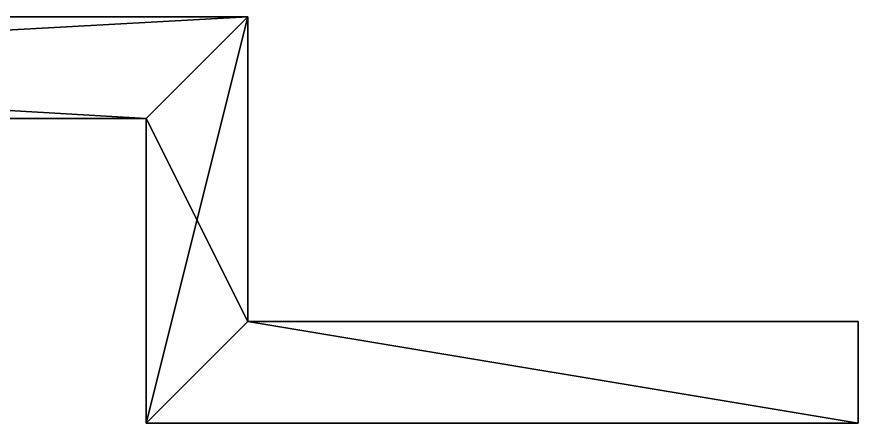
# Model space of a CAD drawing. Header units: inches. Extents: x 62 to 1153, y 3 to 780.
# Drawn here: x 125.78 to 158.86, y 14.7 to 30.7 of the extents above; entities that cross this region are included whole.
import ezdxf

# ---------------------------------------------------------------- set-up
doc = ezdxf.new("R2010")
doc.units = ezdxf.units.IN
doc.header["$MEASUREMENT"] = 0
doc.layers.add('Axel', color=2, linetype='Continuous')

msp = doc.modelspace()

# ---------------------------------------------------------------- linework, layer by layer
at = {"layer": 'Axel'}
for points in [[(130.859, 26.701, -16.145), (62.359, 30.701, -16.145), (62.359, 26.701, -16.145)], [(62.359, 30.701, -16.145), (130.859, 26.701, -16.145), (134.859, 30.701, -16.145)], [(62.359, 30.701, -16.145), (134.859, 30.701, -20.145), (62.359, 30.701, -20.145)], [(134.859, 30.701, -20.145), (62.359, 30.701, -16.145), (134.859, 30.701, -16.145)], [(134.859, 30.701, -20.145), (62.359, 26.701, -20.145), (62.359, 30.701, -20.145)], [(62.359, 26.701, -20.145), (134.859, 30.701, -20.145), (130.859, 26.701, -20.145)], [(134.859, 30.701, -16.145), (130.859, 26.701, -16.145), (134.859, 18.701, -16.145)], [(130.859, 26.701, -20.145), (134.859, 30.701, -20.145), (130.859, 14.701, -20.145)], [(130.859, 14.701, -20.145), (134.859, 30.701, -20.145), (134.859, 18.701, -20.145)], [(134.859, 30.701, -20.145), (134.859, 18.701, -16.145), (134.859, 18.701, -20.145)], [(134.859, 18.701, -16.145), (134.859, 30.701, -20.145), (134.859, 30.701, -16.145)], [(130.859, 26.701, -16.145), (62.359, 26.701, -20.145), (130.859, 26.701, -20.145)], [(62.359, 26.701, -20.145), (130.859, 26.701, -16.145), (62.359, 26.701, -16.145)], [(130.859, 14.701, -16.145), (134.859, 18.701, -16.145), (130.859, 26.701, -16.145)], [(130.859, 26.701, -16.145), (130.859, 14.701, -20.145), (130.859, 14.701, -16.145)], [(130.859, 14.701, -20.145), (130.859, 26.701, -16.145), (130.859, 26.701, -20.145)], [(134.859, 18.701, -16.145), (130.859, 14.701, -16.145), (158.859, 14.701, -16.145)], [(130.859, 14.701, -20.145), (134.859, 18.701, -20.145), (158.859, 14.701, -20.145)], [(134.859, 18.701, -16.145), (158.859, 14.701, -16.145), (158.859, 18.701, -16.145)], [(158.859, 14.701, -20.145), (134.859, 18.701, -20.145), (158.859, 18.701, -20.145)], [(134.859, 18.701, -16.145), (158.859, 18.701, -20.145), (134.859, 18.701, -20.145)], [(158.859, 18.701, -20.145), (134.859, 18.701, -16.145), (158.859, 18.701, -16.145)], [(158.859, 18.701, -20.145), (158.859, 14.701, -16.145), (158.859, 14.701, -20.145)], [(158.859, 14.701, -16.145), (158.859, 18.701, -20.145), (158.859, 18.701, -16.145)], [(158.859, 14.701, -16.145), (130.859, 14.701, -20.145), (158.859, 14.701, -20.145)], [(130.859, 14.701, -20.145), (158.859, 14.701, -16.145), (130.859, 14.701, -16.145)]]:
    msp.add_3dface(points, dxfattribs=at)

doc.saveas('drawing.dxf')
